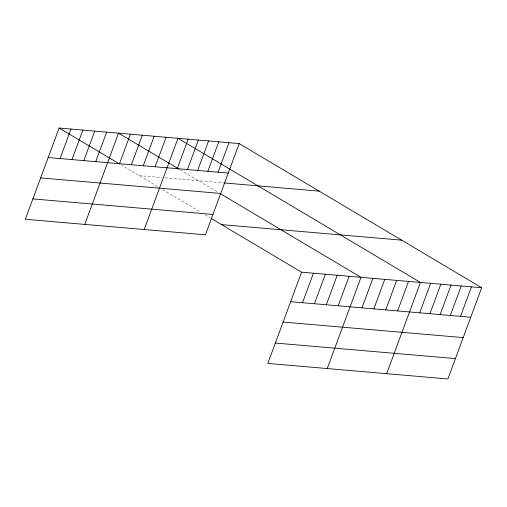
<?xml version="1.0" encoding="UTF-8"?>
<svg xmlns="http://www.w3.org/2000/svg" width="507" height="507" viewBox="0 0 507 507"><rect width="100%" height="100%" fill="white"/><g stroke="black" fill="none" stroke-linecap="round" stroke-linejoin="round"><path stroke-width="0.38" stroke-dasharray="2.54 1.9" d="M139.114 175.606L162.139 177.596M165.111 177.849L223.796 182.913M180.384 169.94L217.516 192.014M120.958 164.813L158.089 186.887M162.665 189.612L200.614 212.173M205.196 214.892L209.771 217.617"/><path stroke-width="0.76" d="M239.184 143.576L59.097 128.037L25.35 219.271L205.436 234.811L239.184 143.576L481.65 287.729L447.903 378.963L267.816 363.424L301.564 272.189L481.65 287.729M60.067 158.571L70.986 129.063M71.956 159.591L82.869 130.09M83.839 160.618L94.758 131.117M95.728 161.644L106.641 132.137M84.777 224.398L118.524 133.164L179.041 169.142M119.5 163.698L130.413 134.19M131.383 164.724L142.296 135.217M143.272 165.751L154.185 136.244M155.155 166.771L166.068 137.27M144.203 229.525L177.957 138.291L420.423 282.443L386.67 373.678M177.247 168.679L188.16 139.172M187.451 169.56L198.364 140.052M197.654 170.441L208.567 140.933M207.857 171.322L218.777 141.814M218.067 172.203L228.98 142.695M302.533 302.717L313.453 273.216M314.422 303.744L325.336 274.243M326.305 304.77L337.225 275.263M338.194 305.797L349.108 276.29M327.243 368.551L360.99 277.316L220.133 193.573M361.966 307.85L372.879 278.343M373.849 308.877L384.762 279.37M385.732 309.897L396.651 280.396M397.621 310.924L408.534 281.417M419.714 312.832L430.627 283.324M429.917 313.713L440.83 284.205M440.12 314.594L451.034 285.086M450.324 315.474L461.243 285.967M460.533 316.355L471.447 286.848M48.184 157.544L228.27 173.083M224.538 182.976L319.195 191.145M40.649 177.913L220.735 193.452M32.885 198.902L212.972 214.442M221.553 224.62L401.639 240.16M290.65 301.697L470.737 317.236M283.115 322.065L463.202 337.605M275.352 343.049L455.438 358.595M59.097 128.037L119.614 164.015M211.083 218.397L301.564 272.189"/></g></svg>
